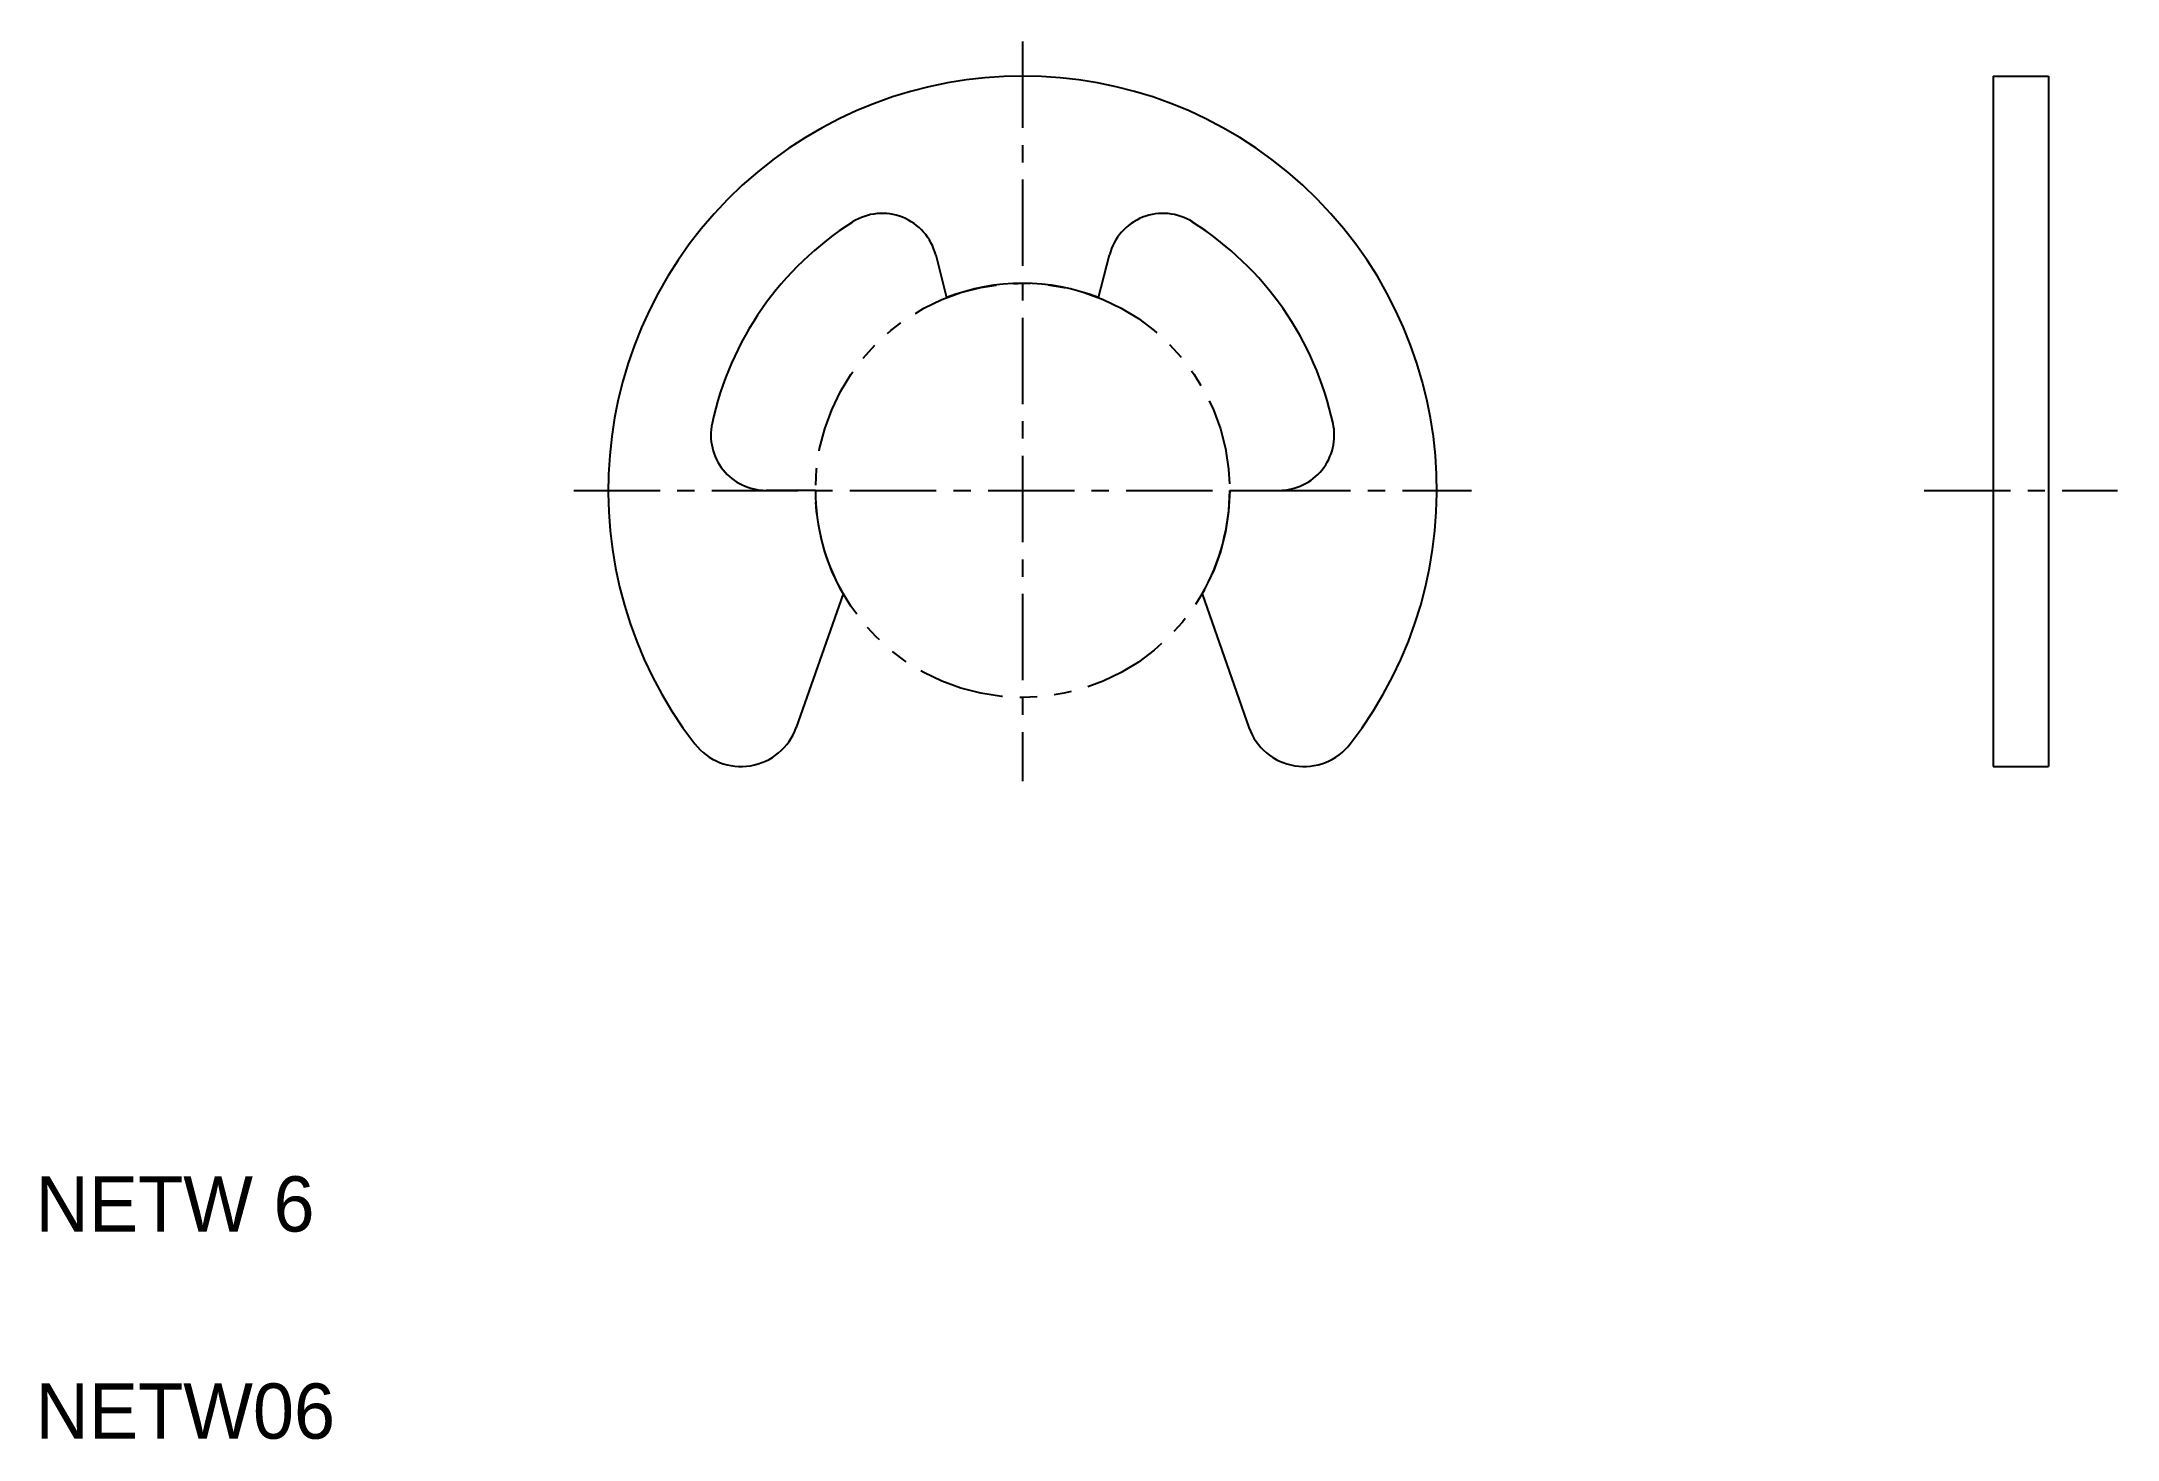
# Model space of a CAD drawing. Extents: x 2.1 to 32.2, y 2 to 22.2.
import ezdxf

# ---------------------------------------------------------------- set-up
doc = ezdxf.new("R2010")
doc.units = 0
doc.linetypes.add('CENTER', pattern=[2, 1.25, -0.25, 0.25, -0.25])
doc.linetypes.add('PHANTOM', pattern=[2.5, 1.25, -0.25, 0.25, -0.25, 0.25, -0.25])
doc.layers.get('0').update_dxf_attribs({"linetype": 'CONTINUOUS'})
doc.layers.add('CENTER', color=1, linetype='CENTER')

msp = doc.modelspace()

# ---------------------------------------------------------------- linework, layer by layer
at = {"color": 7, "linetype": 'CONTINUOUS'}
for p, q in [((30.352, 21.734), (30.352, 11.734)), ((30.352, 21.734), (31.152, 21.734)), ((31.152, 21.734), (31.152, 11.734)), ((15.037, 19.144), (15.195, 18.526)), ((17.395, 18.526), (17.554, 19.144)), ((13.295, 15.734), (12.581, 15.734)), ((19.295, 15.734), (20.01, 15.734)), ((13.695, 14.238), (13.018, 12.301)), ((18.895, 14.238), (19.573, 12.301)), ((19.065, 13.754), (19.065, 13.754)), ((19.234, 13.269), (19.234, 13.269)), ((30.352, 11.734), (31.152, 11.734))]:
    msp.add_line(p, q, dxfattribs=at)
at = {"color": 3, "linetype": 'PHANTOM'}
msp.add_circle((16.295, 15.734), 3, dxfattribs=at)
at = {"color": 7, "linetype": 'CONTINUOUS'}
for centre, radius, start, end in [((16.295, 15.734), 6, 322.2701, 217.7299), ((16.295, 15.734), 4.6, 122.3542, 167.8468), ((14.262, 18.945), 0.8, 14.4035, 122.3542), ((18.329, 18.945), 0.8, 57.6458, 165.5965), ((16.295, 15.734), 4.6, 12.1532, 57.6458), ((16.295, 15.734), 3, 68.4898, 111.5102), ((12.581, 16.534), 0.8, 167.8468, 270), ((20.01, 16.534), 0.8, 270, 12.1532), ((16.295, 15.734), 3, 180, 209.9264), ((16.295, 15.734), 3, 330.0736, 0), ((12.219, 12.581), 0.846, 217.7299, 340.7183), ((20.372, 12.581), 0.846, 199.2817, 322.2701)]:
    msp.add_arc(centre, radius, start, end, dxfattribs=at)
at = {"layer": 'CENTER', "color": 1, "linetype": 'CENTER'}
for p, q in [((16.295, 22.234), (16.295, 11.522)), ((9.795, 15.734), (22.795, 15.734)), ((29.352, 15.734), (32.152, 15.734))]:
    msp.add_line(p, q, dxfattribs=at)

# ---------------------------------------------------------------- texts
at = {"color": 7, "linetype": 'CONTINUOUS'}
for s, p in [('NETW 6', (2, 5)), ('NETW06', (2, 2))]:
    msp.add_text(s, height=0.8, dxfattribs=at).set_placement(p)

doc.saveas('drawing.dxf')
